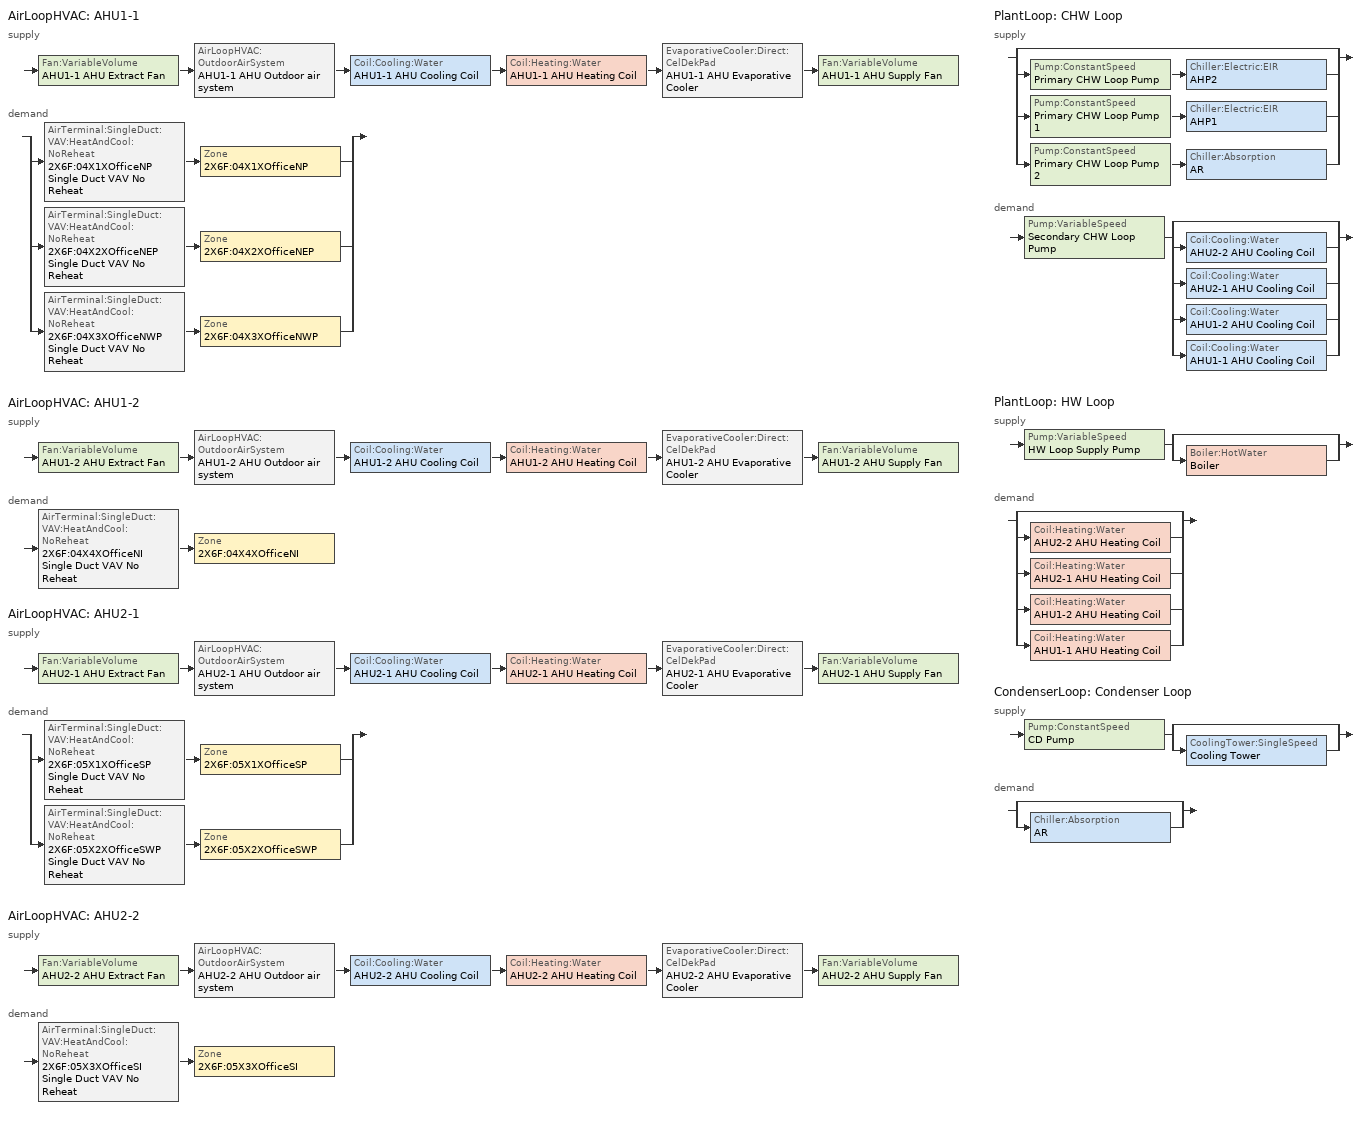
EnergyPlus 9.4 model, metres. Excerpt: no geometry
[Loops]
AirLoopHVAC 'AHU1-1'
 supply: Fan:VariableVolume 'AHU1-1 AHU Extract Fan' > AirLoopHVAC:OutdoorAirSystem 'AHU1-1 AHU Outdoor air system' > Coil:Cooling:Water 'AHU1-1 AHU Cooling Coil' > Coil:Heating:Water 'AHU1-1 AHU Heating Coil' > EvaporativeCooler:Direct:CelDekPad 'AHU1-1 AHU Evaporative Cooler' > Fan:VariableVolume 'AHU1-1 AHU Supply Fan'
 demand: split
  | AirTerminal:SingleDuct:VAV:HeatAndCool:NoReheat '2X6F:04X1XOfficeNP Single Duct VAV No Reheat' > Zone '2X6F:04X1XOfficeNP'
  | AirTerminal:SingleDuct:VAV:HeatAndCool:NoReheat '2X6F:04X2XOfficeNEP Single Duct VAV No Reheat' > Zone '2X6F:04X2XOfficeNEP'
  | AirTerminal:SingleDuct:VAV:HeatAndCool:NoReheat '2X6F:04X3XOfficeNWP Single Duct VAV No Reheat' > Zone '2X6F:04X3XOfficeNWP'
AirLoopHVAC 'AHU1-2'
 supply: Fan:VariableVolume 'AHU1-2 AHU Extract Fan' > AirLoopHVAC:OutdoorAirSystem 'AHU1-2 AHU Outdoor air system' > Coil:Cooling:Water 'AHU1-2 AHU Cooling Coil' > Coil:Heating:Water 'AHU1-2 AHU Heating Coil' > EvaporativeCooler:Direct:CelDekPad 'AHU1-2 AHU Evaporative Cooler' > Fan:VariableVolume 'AHU1-2 AHU Supply Fan'
 demand: AirTerminal:SingleDuct:VAV:HeatAndCool:NoReheat '2X6F:04X4XOfficeNI Single Duct VAV No Reheat' > Zone '2X6F:04X4XOfficeNI'
AirLoopHVAC 'AHU2-1'
 supply: Fan:VariableVolume 'AHU2-1 AHU Extract Fan' > AirLoopHVAC:OutdoorAirSystem 'AHU2-1 AHU Outdoor air system' > Coil:Cooling:Water 'AHU2-1 AHU Cooling Coil' > Coil:Heating:Water 'AHU2-1 AHU Heating Coil' > EvaporativeCooler:Direct:CelDekPad 'AHU2-1 AHU Evaporative Cooler' > Fan:VariableVolume 'AHU2-1 AHU Supply Fan'
 demand: split
  | AirTerminal:SingleDuct:VAV:HeatAndCool:NoReheat '2X6F:05X1XOfficeSP Single Duct VAV No Reheat' > Zone '2X6F:05X1XOfficeSP'
  | AirTerminal:SingleDuct:VAV:HeatAndCool:NoReheat '2X6F:05X2XOfficeSWP Single Duct VAV No Reheat' > Zone '2X6F:05X2XOfficeSWP'
AirLoopHVAC 'AHU2-2'
 supply: Fan:VariableVolume 'AHU2-2 AHU Extract Fan' > AirLoopHVAC:OutdoorAirSystem 'AHU2-2 AHU Outdoor air system' > Coil:Cooling:Water 'AHU2-2 AHU Cooling Coil' > Coil:Heating:Water 'AHU2-2 AHU Heating Coil' > EvaporativeCooler:Direct:CelDekPad 'AHU2-2 AHU Evaporative Cooler' > Fan:VariableVolume 'AHU2-2 AHU Supply Fan'
 demand: AirTerminal:SingleDuct:VAV:HeatAndCool:NoReheat '2X6F:05X3XOfficeSI Single Duct VAV No Reheat' > Zone '2X6F:05X3XOfficeSI'
PlantLoop 'CHW Loop'
 supply: split
  | bypass
  | Pump:ConstantSpeed 'Primary CHW Loop Pump' > Chiller:Electric:EIR 'AHP2'
  | Pump:ConstantSpeed 'Primary CHW Loop Pump 1' > Chiller:Electric:EIR 'AHP1'
  | Pump:ConstantSpeed 'Primary CHW Loop Pump 2' > Chiller:Absorption 'AR'
 demand: Pump:VariableSpeed 'Secondary CHW Loop Pump' > split
  | bypass
  | Coil:Cooling:Water 'AHU2-2 AHU Cooling Coil'
  | Coil:Cooling:Water 'AHU2-1 AHU Cooling Coil'
  | Coil:Cooling:Water 'AHU1-2 AHU Cooling Coil'
  | Coil:Cooling:Water 'AHU1-1 AHU Cooling Coil'
PlantLoop 'HW Loop'
 supply: Pump:VariableSpeed 'HW Loop Supply Pump' > split
  | bypass
  | Boiler:HotWater 'Boiler'
 demand: split
  | bypass
  | Coil:Heating:Water 'AHU2-2 AHU Heating Coil'
  | Coil:Heating:Water 'AHU2-1 AHU Heating Coil'
  | Coil:Heating:Water 'AHU1-2 AHU Heating Coil'
  | Coil:Heating:Water 'AHU1-1 AHU Heating Coil'
CondenserLoop 'Condenser Loop'
 supply: Pump:ConstantSpeed 'CD Pump' > split
  | bypass
  | CoolingTower:SingleSpeed 'Cooling Tower'
 demand: split
  | bypass
  | Chiller:Absorption 'AR'
[Sizing:System] Type of Load to Size On=Sensible; Central Heating Maximum System Air Flow Ratio=0.3; Preheat Design Temperature {C}=5; Preheat Design Humidity Ratio {kgWater/kgDryAir}=0.008; Precool Design Temperature {C}=11; Precool Design Humidity Ratio {kgWater/kgDryAir}=0.008; Central Cooling Design Supply Air Temperature {C}=12; Central Heating Design Supply Air Temperature {C}=16; Type of Zone Sum to Use=Noncoincident; 100% Outdoor Air in Cooling=No; 100% Outdoor Air in Heating=No; Central Cooling Design Supply Air Humidity Ratio {kgWater/kgDryAir}=0.008; Central Heating Design Supply Air Humidity Ratio {kgWater/kgDryAir}=0.008; Cooling Supply Air Flow Rate Method=Designday; Heating Supply Air Flow Rate Method=Designday; System Outdoor Air Method=ZoneSum; Zone Maximum Outdoor Air Fraction=1; Cooling Design Capacity Method=CoolingDesignCapacity; Cooling Design Capacity {W}=autosize; Heating Design Capacity Method=HeatingDesignCapacity; Heating Design Capacity {W}=autosize; Central Cooling Capacity Control Method=OnOff
Name | Design Outdoor Air Flow Rate {m3/s}
AHU1-1 | 0.4203
AHU1-2 | 0.4064
AHU2-1 | 0.3125
AHU2-2 | 0.3875
[AirLoopHVAC]
Name | Design Supply Air Flow Rate {m3/s}
AHU1-1 | 2.0767
AHU1-2 | 1.7256
AHU2-1 | 1.4183
AHU2-2 | 1.5917
[Fan:VariableVolume] Availability Schedule=On 24/7; Fan Total Efficiency=0.7; Fan Power Minimum Flow Rate Input Method=Fraction; Fan Power Minimum Flow Fraction=0.3; Fan Power Minimum Air Flow Rate {m3/s}=0; Motor Efficiency=0.9; Motor In Airstream Fraction=1; Fan Power Coefficient 1=0.350712; Fan Power Coefficient 2=0.308505; Fan Power Coefficient 3=-0.541374; Fan Power Coefficient 4=0.871988; Fan Power Coefficient 5=0
Name | Pressure Rise {Pa} | Maximum Flow Rate {m3/s}
AHU1-1 AHU Extract Fan | 348 | 2.0767
AHU1-1 AHU Supply Fan | 838 | 2.0767
AHU1-2 AHU Extract Fan | 367 | 1.7256
AHU1-2 AHU Supply Fan | 958 | 1.7256
AHU2-1 AHU Extract Fan | 360 | 1.4183
AHU2-1 AHU Supply Fan | 832 | 1.4183
AHU2-2 AHU Extract Fan | 378 | 1.5917
AHU2-2 AHU Supply Fan | 911 | 1.5917
[Controller:OutdoorAir] Economizer Control Type=NoEconomizer; Economizer Control Action Type=ModulateFlow; Lockout Type=NoLockout; Minimum Limit Type=FixedMinimum; High Humidity Control=No; High Humidity Outdoor Air Flow Ratio=1; Control High Indoor Humidity Based on Outdoor Humidity Ratio=Yes; Heat Recovery Bypass Control Type=BypassWhenWithinEconomizerLimits
Name | Minimum Outdoor Air Flow Rate {m3/s} | Maximum Outdoor Air Flow Rate {m3/s}
AHU1-1 AHU Outdoor Air Controller | 0.4203 | 0.4203
AHU1-2 AHU Outdoor Air Controller | 0.4064 | 0.4064
AHU2-1 AHU Outdoor Air Controller | 0.3125 | 0.3125
AHU2-2 AHU Outdoor Air Controller | 0.3875 | 0.3875
[Coil:Cooling:Water] Availability Schedule=Only summer; Design Inlet Water Temperature {C}=7; Type of Analysis=SimpleAnalysis; Heat Exchanger Configuration=CrossFlow
Name | Design Water Flow Rate {m3/s} | Design Air Flow Rate {m3/s} | Design Inlet Air Temperature {C} | Design Outlet Air Temperature {C} | Design Inlet Air Humidity Ratio {kgWater/kgDryAir} | Design Outlet Air Humidity Ratio {kgWater/kgDryAir}
AHU1-1 AHU Cooling Coil | 0.002117 | 2.0767 | 27.5 | 15.1 | 0.0121 | 0.0102
AHU1-2 AHU Cooling Coil | 0.001867 | 1.7256 | 27.8 | 14.9 | 0.0122 | 0.01
AHU2-1 AHU Cooling Coil | 0.001483 | 1.418 | 27.5 | 14.9 | 0.0121 | 0.0101
AHU2-2 AHU Cooling Coil | 0.001733 | 1.5917 | 27.8 | 15 | 0.0124 | 0.0101
[Coil:Heating:Water] Availability Schedule=Only winter; Performance Input Method=NominalCapacity; Rated Inlet Water Temperature {C}=50; Rated Outlet Water Temperature {C}=45; Rated Ratio for Air and Water Convection=0.5
Name | U-Factor Times Area Value {W/K} | Maximum Water Flow Rate {m3/s} | Rated Capacity {W} | Rated Inlet Air Temperature {C} | Rated Outlet Air Temperature {C}
AHU1-1 AHU Heating Coil | 1641.26 | 0.00175 | 36600 | 17.5 | 32.1
AHU1-2 AHU Heating Coil | 1182.48 | 0.00155 | 32400 | 11.9 | 27.5
AHU2-1 AHU Heating Coil | 1615 | 0.00155 | 32300 | 17.2 | 36.1
AHU2-2 AHU Heating Coil | 1063.83 | 0.00145 | 30000 | 11.1 | 26.8
[EvaporativeCooler:Direct:CelDekPad] Availability Schedule=Only winter; Direct Pad Area {m2}=0.4; Direct Pad Depth {m}=0.01; Recirculating Water Pump Power Consumption {W}=200
AHU1-1 AHU Evaporative Cooler; AHU1-2 AHU Evaporative Cooler; AHU2-1 AHU Evaporative Cooler; AHU2-2 AHU Evaporative Cooler
[Sizing:Plant]
Name | Loop Type | Design Loop Exit Temperature {C} | Loop Design Temperature Difference {deltaC}
CHW Loop | Cooling | 7 | 5
Condenser Loop | Condenser | 32 | 5
HW Loop | Heating | 80 | 10
[PlantLoop] Fluid Type=Water; Maximum Loop Flow Rate {m3/s}=0.05385; Minimum Loop Flow Rate {m3/s}=0; Plant Loop Volume {m3}=autocalculate; Load Distribution Scheme=SequentialLoad; Plant Loop Demand Calculation Scheme=SingleSetpoint; Pressure Simulation Type=None
Name | Plant Equipment Operation Scheme | Maximum Loop Temperature {C} | Minimum Loop Temperature {C} | Common Pipe Simulation
CHW Loop | CHW Loop Operation | 80 | 0 | TwoWayCommonPipe
HW Loop | HW Loop Operation | 100 | 10 | None
[PlantEquipmentOperationSchemes] Control Scheme 1 Schedule=On 24/7
Name | Control Scheme 1
CHW Loop Operation | CHW Loop Scheme 1
HW Loop Operation | HW Loop Scheme 1
[PlantEquipmentOperation:CoolingLoad] Load Range 1 Lower Limit {W}=0; Load Range 1 Upper Limit {W}=1e+15
Name | Range 1 Equipment List
CHW Loop Scheme 1 | CHW Loop Scheme 1 Range 1 Equipment List
Condenser Loop Scheme 1 | Condenser Loop Scheme 1 Range 1 Equipment List
[PlantEquipmentList]
CHW Loop Scheme 1 Range 1 Equipment List: AHP2, AHP1, AR
HW Loop Scheme 1 Range 1 Equipment List: Boiler
[Pump:VariableSpeed] Motor Efficiency=0.9; Fraction of Motor Inefficiencies to Fluid Stream=0; Coefficient 1 of the Part Load Performance Curve=0; Coefficient 2 of the Part Load Performance Curve=1; Coefficient 3 of the Part Load Performance Curve=0; Coefficient 4 of the Part Load Performance Curve=0; Design Minimum Flow Rate {m3/s}=0
Name | Design Maximum Flow Rate {m3/s} | Design Pump Head {Pa} | Design Power Consumption {W} | Pump Control Type
Secondary CHW Loop Pump | 0.05385 | 245000 | 33000 | Continuous
HW Loop Supply Pump | 0.0252 | 147000 | 7500 | Intermittent
[Pump:ConstantSpeed] Motor Efficiency=0.9; Fraction of Motor Inefficiencies to Fluid Stream=0; Pump Control Type=Intermittent
Name | Design Flow Rate {m3/s} | Design Pump Head {Pa} | Design Power Consumption {W}
Primary CHW Loop Pump; Primary CHW Loop Pump 1 | 0.014333 | 147000 | 3700
Primary CHW Loop Pump 2 | 0.0252 | 147000 | 7500
CD Pump | 0.041667 | 245000 | 18500
[Chiller:Electric:EIR] Reference Capacity {W}=300000; Reference COP {W/W}=5.5; Reference Leaving Chilled Water Temperature {C}=6.67; Reference Entering Condenser Fluid Temperature {C}=29.4; Reference Chilled Water Flow Rate {m3/s}=0.014333; Reference Condenser Fluid Flow Rate {m3/s}=autosize; Cooling Capacity Function of Temperature Curve=Air cooled CentCapFT; Electric Input to Cooling Output Ratio Function of Temperature Curve=Air cooled CentEIRFT; Electric Input to Cooling Output Ratio Function of Part Load Ratio Curve=Air cooled CentEIRFPLR; Minimum Part Load Ratio=0.1; Maximum Part Load Ratio=1; Optimum Part Load Ratio=1; Minimum Unloading Ratio=0.25; Condenser Type=AirCooled; Condenser Fan Power Ratio {W/W}=0.04; Fraction of Compressor Electric Consumption Rejected by Condenser=1; Leaving Chilled Water Lower Temperature Limit {C}=5; Chiller Flow Mode=NotModulated; Design Heat Recovery Water Flow Rate {m3/s}=0; Sizing Factor=1; Basin Heater Capacity {W/K}=0; Basin Heater Setpoint Temperature {C}=2; Basin Heater Operating Schedule=On 24/7; Condenser Heat Recovery Relative Capacity Fraction=1
AHP2; AHP1
[Chiller:Absorption]
AR: Nominal Capacity {W}=527000; Nominal Pumping Power {W}=5100; Minimum Part Load Ratio=0.15; Maximum Part Load Ratio=1; Optimum Part Load Ratio=0.65; Design Condenser Inlet Temperature {C}=35; Design Chilled Water Flow Rate {m3/s}=0.0252; Design Condenser Water Flow Rate {m3/s}=0.041667; Coefficient 1 of the Hot Water or Steam Use Part Load Ratio Curve=0.03303; Coefficient 2 of the Hot Water or Steam Use Part Load Ratio Curve=0.6852; Coefficient 3 of the Hot Water or Steam Use Part Load Ratio Curve=0.2818; Coefficient 1 of the Pump Electric Use Part Load Ratio Curve=1; Coefficient 2 of the Pump Electric Use Part Load Ratio Curve=0; Coefficient 3 of the Pump Electric Use Part Load Ratio Curve=0; Chilled Water Outlet Temperature Lower Limit {C}=5; Chiller Flow Mode=NotModulated; Sizing Factor=1
[CondenserLoop]
Condenser Loop: Fluid Type=Water; Condenser Equipment Operation Scheme=Condenser Loop Operation; Maximum Loop Temperature {C}=50; Minimum Loop Temperature {C}=5; Maximum Loop Flow Rate {m3/s}=0.041667; Minimum Loop Flow Rate {m3/s}=0; Condenser Loop Volume {m3}=autocalculate; Load Distribution Scheme=SequentialLoad; Pressure Simulation Type=None
[CondenserEquipmentOperationSchemes]
Condenser Loop Operation: Control Scheme 1=Condenser Loop Scheme 1; Control Scheme 1 Schedule=On 24/7
[CondenserEquipmentList]
Condenser Loop Scheme 1 Range 1 Equipment List: Cooling Tower
[CoolingTower:SingleSpeed]
Cooling Tower: Design Air Flow Rate {m3/s}=29.717; Design Fan Power {W}=7500; Free Convection Regime Air Flow Rate {m3/s}=autocalculate; Free Convection Regime Air Flow Rate Sizing Factor=0.1; Free Convection U-Factor Times Area Value Sizing Factor=0.1; Performance Input Method=NominalCapacity; Heat Rejection Capacity and Nominal Capacity Sizing Ratio=1.25; Nominal Capacity {W}=872100; Free Convection Capacity {W}=10000; Free Convection Nominal Capacity Sizing Factor=0.1; Design Inlet Air Dry-Bulb Temperature {C}=35; Design Inlet Air Wet-Bulb Temperature {C}=27; Design Approach Temperature {deltaC}=5; Design Range Temperature {deltaC}=5; Basin Heater Capacity {W/K}=0; Basin Heater Setpoint Temperature {C}=2; Basin Heater Operating Schedule=On 24/7; Evaporation Loss Mode=SaturatedExit; Evaporation Loss Factor {percent/K}=0.2; Drift Loss Percent {percent}=0; Blowdown Calculation Mode=ConcentrationRatio; Blowdown Concentration Ratio=3; Blowdown Makeup Water Usage Schedule=On 24/7; Capacity Control=FanCycling; Cell Control=MinimalCell; Cell Minimum  Water Flow Rate Fraction=0.33; Cell Maximum Water Flow Rate Fraction=2.5; Sizing Factor=1
[PlantEquipmentOperation:HeatingLoad]
HW Loop Scheme 1: Load Range 1 Lower Limit {W}=0; Load Range 1 Upper Limit {W}=1e+15; Range 1 Equipment List=HW Loop Scheme 1 Range 1 Equipment List
[Boiler:HotWater]
Boiler: Fuel Type=NaturalGas; Nominal Capacity {W}=346000; Nominal Thermal Efficiency=0.89; Efficiency Curve Temperature Evaluation Variable=LeavingBoiler; Normalized Boiler Efficiency Curve=CondensingBoilerEff; Design Water Flow Rate {m3/s}=autosize; Minimum Part Load Ratio=0; Maximum Part Load Ratio=1; Optimum Part Load Ratio=1; Water Outlet Upper Temperature Limit {C}=100; Boiler Flow Mode=NotModulated; Parasitic Electric Load {W}=4300; Sizing Factor=1
[ZoneControl:Thermostat] Control Type Schedule=Control type schedule: Always 4
Name | Zone or ZoneList | Control 1
2X6F:04X1XOfficeNP Thermostat | 2X6F:04X1XOfficeNP | 2X6F:04X1XOfficeNP Dual SP
2X6F:04X2XOfficeNEP Thermostat | 2X6F:04X2XOfficeNEP | 2X6F:04X2XOfficeNEP Dual SP
2X6F:04X3XOfficeNWP Thermostat | 2X6F:04X3XOfficeNWP | 2X6F:04X3XOfficeNWP Dual SP
2X6F:04X4XOfficeNI Thermostat | 2X6F:04X4XOfficeNI | 2X6F:04X4XOfficeNI Dual SP
2X6F:05X1XOfficeSP Thermostat | 2X6F:05X1XOfficeSP | 2X6F:05X1XOfficeSP Dual SP
2X6F:05X2XOfficeSWP Thermostat | 2X6F:05X2XOfficeSWP | 2X6F:05X2XOfficeSWP Dual SP
2X6F:05X3XOfficeSI Thermostat | 2X6F:05X3XOfficeSI | 2X6F:05X3XOfficeSI Dual SP
[ThermostatSetpoint:DualSetpoint] Heating Setpoint Temperature Schedule=Heating set point schedule; Cooling Setpoint Temperature Schedule=Cooling set point schedule
2X6F:04X1XOfficeNP Dual SP; 2X6F:04X2XOfficeNEP Dual SP; 2X6F:04X3XOfficeNWP Dual SP; 2X6F:04X4XOfficeNI Dual SP; 2X6F:05X1XOfficeSP Dual SP; 2X6F:05X2XOfficeSWP Dual SP; 2X6F:05X3XOfficeSI Dual SP
[Sizing:Zone] Zone Cooling Design Supply Air Temperature Input Method=SupplyAirTemperature; Zone Cooling Design Supply Air Temperature {C}=14; Zone Cooling Design Supply Air Temperature Difference {deltaC}=10; Zone Heating Design Supply Air Temperature Input Method=SupplyAirTemperature; Zone Heating Design Supply Air Temperature {C}=50; Zone Heating Design Supply Air Temperature Difference {deltaC}=10; Zone Cooling Design Supply Air Humidity Ratio {kgWater/kgDryAir}=0.009; Zone Heating Design Supply Air Humidity Ratio {kgWater/kgDryAir}=0.004; Zone Heating Sizing Factor=1.25; Zone Cooling Sizing Factor=1.15; Cooling Design Air Flow Method=DesignDay; Cooling Design Air Flow Rate {m3/s}=0; Cooling Minimum Air Flow per Zone Floor Area {m3/s-m2}=0.00076; Cooling Minimum Air Flow {m3/s}=0; Cooling Minimum Air Flow Fraction=0; Heating Design Air Flow Method=DesignDay; Heating Design Air Flow Rate {m3/s}=0; Heating Maximum Air Flow per Zone Floor Area {m3/s-m2}=0.00203; Heating Maximum Air Flow {m3/s}=0.14158; Heating Maximum Air Flow Fraction=0.3; Account for Dedicated Outdoor Air System=No; Dedicated Outdoor Air System Control Strategy=NeutralSupplyAir; Dedicated Outdoor Air Low Setpoint Temperature for Design {C}=autosize; Dedicated Outdoor Air High Setpoint Temperature for Design {C}=autosize
Name | Design Specification Outdoor Air Object | Design Specification Zone Air Distribution Object
2X6F:04X1XOfficeNP | 2X6F:04X1XOfficeNP Design Specification Outdoor Air Object | 2X6F:04X1XOfficeNP Design Specification Zone Air Distribution Object
2X6F:04X2XOfficeNEP | 2X6F:04X2XOfficeNEP Design Specification Outdoor Air Object | 2X6F:04X2XOfficeNEP Design Specification Zone Air Distribution Object
2X6F:04X3XOfficeNWP | 2X6F:04X3XOfficeNWP Design Specification Outdoor Air Object | 2X6F:04X3XOfficeNWP Design Specification Zone Air Distribution Object
2X6F:04X4XOfficeNI | 2X6F:04X4XOfficeNI Design Specification Outdoor Air Object | 2X6F:04X4XOfficeNI Design Specification Zone Air Distribution Object
2X6F:05X1XOfficeSP | 2X6F:05X1XOfficeSP Design Specification Outdoor Air Object | 2X6F:05X1XOfficeSP Design Specification Zone Air Distribution Object
2X6F:05X2XOfficeSWP | 2X6F:05X2XOfficeSWP Design Specification Outdoor Air Object | 2X6F:05X2XOfficeSWP Design Specification Zone Air Distribution Object
2X6F:05X3XOfficeSI | 2X6F:05X3XOfficeSI Design Specification Outdoor Air Object | 2X6F:05X3XOfficeSI Design Specification Zone Air Distribution Object
[DesignSpecification:OutdoorAir] Outdoor Air Method=Flow/Person; Outdoor Air Flow per Person {m3/s-person}=0.00944; Outdoor Air Flow per Zone Floor Area {m3/s-m2}=0; Outdoor Air Flow per Zone {m3/s}=0; Outdoor Air Flow Air Changes per Hour {1/hr}=0; Outdoor Air Schedule=On 24/7
2X6F:04X1XOfficeNP Design Specification Outdoor Air Object; 2X6F:04X2XOfficeNEP Design Specification Outdoor Air Object; 2X6F:04X3XOfficeNWP Design Specification Outdoor Air Object; 2X6F:04X4XOfficeNI Design Specification Outdoor Air Object; 2X6F:05X1XOfficeSP Design Specification Outdoor Air Object; 2X6F:05X2XOfficeSWP Design Specification Outdoor Air Object; 2X6F:05X3XOfficeSI Design Specification Outdoor Air Object
[DesignSpecification:ZoneAirDistribution] Zone Air Distribution Effectiveness in Cooling Mode=1; Zone Air Distribution Effectiveness in Heating Mode=1; Zone Secondary Recirculation Fraction=0
2X6F:04X1XOfficeNP Design Specification Zone Air Distribution Object; 2X6F:04X2XOfficeNEP Design Specification Zone Air Distribution Object; 2X6F:04X3XOfficeNWP Design Specification Zone Air Distribution Object; 2X6F:04X4XOfficeNI Design Specification Zone Air Distribution Object; 2X6F:05X1XOfficeSP Design Specification Zone Air Distribution Object; 2X6F:05X2XOfficeSWP Design Specification Zone Air Distribution Object; 2X6F:05X3XOfficeSI Design Specification Zone Air Distribution Object
[Zone equipment]
2X6F:04X1XOfficeNP: 2X6F:04X1XOfficeNP Single Duct VAV No Reheat
2X6F:04X2XOfficeNEP: 2X6F:04X2XOfficeNEP Single Duct VAV No Reheat
2X6F:04X3XOfficeNWP: 2X6F:04X3XOfficeNWP Single Duct VAV No Reheat
2X6F:04X4XOfficeNI: 2X6F:04X4XOfficeNI Single Duct VAV No Reheat
2X6F:05X1XOfficeSP: 2X6F:05X1XOfficeSP Single Duct VAV No Reheat
2X6F:05X2XOfficeSWP: 2X6F:05X2XOfficeSWP Single Duct VAV No Reheat
2X6F:05X3XOfficeSI: 2X6F:05X3XOfficeSI Single Duct VAV No Reheat
[AirTerminal:SingleDuct:VAV:HeatAndCool:NoReheat]
Name | Availability Schedule | Maximum Air Flow Rate {m3/s} | Constant Minimum Air Flow Fraction | System Availability schedule | Maximum air flow rate {m3/s} | Zone Minimum Air Flow Fraction
2X6F:04X1XOfficeNP Single Duct VAV No Reheat | HVAC schedule | 1.1531 | 0.2
2X6F:04X2XOfficeNEP Single Duct VAV No Reheat | HVAC schedule | 0.495 | 0.2
2X6F:04X3XOfficeNWP Single Duct VAV No Reheat | HVAC schedule | 0.4286 | 0.2
2X6F:04X4XOfficeNI Single Duct VAV No Reheat |  |  |  | HVAC schedule | 1.7256 | 0.2
2X6F:05X1XOfficeSP Single Duct VAV No Reheat | HVAC schedule | 0.9989 | 0.2
2X6F:05X2XOfficeSWP Single Duct VAV No Reheat | HVAC schedule | 0.4194 | 0.2
2X6F:05X3XOfficeSI Single Duct VAV No Reheat | HVAC schedule | 1.5917 | 0.2
[SetpointManager:Coldest] Control Variable=Temperature; Minimum Setpoint Temperature {C}=18; Maximum Setpoint Temperature {C}=34; Strategy=MinimumTemperature
Name | HVAC Air Loop | Setpoint Node or NodeList
AHU1-1 Setpoint Manager Heating | AHU1-1 | AHU1-1 Setpoint Manager Heating Node List
AHU1-2 Setpoint Manager Heating | AHU1-2 | AHU1-2 Setpoint Manager Heating Node List
AHU2-1 Setpoint Manager Heating | AHU2-1 | AHU2-1 Setpoint Manager Heating Node List
AHU2-2 Setpoint Manager Heating | AHU2-2 | AHU2-2 Setpoint Manager Heating Node List
[SetpointManager:WarmestTemperatureFlow] Control Variable=Temperature; Minimum Setpoint Temperature=14; Maximum Setpoint Temperature=26; Strategy=TemperatureFirst; Minimum Turndown Ratio=0.2
Name | HVAC Air Loop | Setpoint Node or NodeList
AHU1-1 Setpoint Manager Cooling | AHU1-1 | AHU1-1 Setpoint Manager Cooling Node List
AHU1-2 Setpoint Manager Cooling | AHU1-2 | AHU1-2 Setpoint Manager Cooling Node List
AHU2-1 Setpoint Manager Cooling | AHU2-1 | AHU2-1 Setpoint Manager Cooling Node List
AHU2-2 Setpoint Manager Cooling | AHU2-2 | AHU2-2 Setpoint Manager Cooling Node List
[Controller:WaterCoil] Control Variable=Temperature; Actuator Variable=Flow; Controller Convergence Tolerance {deltaC}=autosize; Minimum Actuated Flow {m3/s}=0
Name | Action | Maximum Actuated Flow {m3/s}
AHU1-1 AHU Cooling Coil Controller | Reverse | 0.002117
AHU1-1 AHU Heating Coil Controller | Normal | 0.00175
AHU1-2 AHU Cooling Coil Controller | Reverse | 0.001867
AHU1-2 AHU Heating Coil Controller; AHU2-1 AHU Heating Coil Controller | Normal | 0.00155
AHU2-1 AHU Cooling Coil Controller | Reverse | 0.001483
AHU2-2 AHU Cooling Coil Controller | Reverse | 0.001733
AHU2-2 AHU Heating Coil Controller | Normal | 0.00145
[Schedule:Compact]
On 24/7: Through: 12/31, For: AllDays, Until: 24:00, 1
Heating set point schedule: Through: 12/31, For: AllDays, Until: 24:00, 22
Cooling set point schedule: Through: 12/31, For: AllDays, Until: 24:00, 26
Control type schedule: Always 4: Through: 12/31, For: Weekdays, Until: 07:00, 0, Until: 21:00, 4, Until: 24:00, 0, For: Saturday, Until: 24:00, 0, For: Sunday Holidays, Until: 24:00, 0, For: SummerDesignDay AllOtherDays, Until: 07:00, 0, Until: 21:00, 4, Until: 24:00, 0
HVAC schedule: Through: 3/31, For: Weekdays, Until: 07:00, 0, Until: 21:00, 1, Until: 24:00, 0, For: Saturday, Until: 24:00, 0, For: Sunday Holidays, Until: 24:00, 0, For: SummerDesignDay AllOtherDays, Until: 07:00, 0, Until: 21:00, 1, Until: 24:00, 0, Through: 5/31, For: AllDays, Until: 24:00, 0, Through: 9/30, For: Weekdays, Until: 07:00, 0, Until: 21:00, 1, Until: 24:00, 0, For: Saturday, Until: 24:00, 0, For: Sunday Holidays, Until: 24:00, 0, For: SummerDesignDay AllOtherDays, Until: 07:00, 0, Until: 21:00, 1, Until: 24:00, 0, Through: 11/30, For: AllDays, Until: 24:00, 0, Through: 12/31, For: Weekdays, Until: 07:00, 0, Until: 21:00, 1, Until: 24:00, 0, For: Saturday, Until: 24:00, 0, For: Sunday Holidays, Until: 24:00, 0, For: SummerDesignDay AllOtherDays, Until: 07:00, 0, Until: 21:00, 1, Until: 24:00, 0
Only winter: Through: 3/31, For: AllDays, Until: 24:00, 1, Through: 11/30, For: AllDays, Until: 24:00, 0, Through: 12/31, For: AllDays, Until: 24:00, 1
Only summer: Through: 3/31, For: AllDays, Until: 24:00, 0, Through: 11/30, For: AllDays, Until: 24:00, 1, Through: 12/31, For: AllDays, Until: 24:00, 0
[Curve:Biquadratic]
Name | Coefficient1 Constant | Coefficient2 x | Coefficient3 x**2 | Coefficient4 y | Coefficient5 y**2 | Coefficient6 x*y | Minimum Value of x | Maximum Value of x | Minimum Value of y | Maximum Value of y
Air cooled CentCapFT | 0.257896 | 0.0389016 | -0.00021708 | 0.0468684 | -0.00094284 | -0.00034344 | 5 | 10 | 24 | 35
Air cooled CentEIRFT | 0.933884 | -0.058212 | 0.00450036 | 0.00243 | 0.000486 | -0.001215 | 5 | 10 | 24 | 35
CondensingBoilerEff | 1.12497 | 0.0149639 | -0.0259983 | 0 | -1.40464e-06 | -0.00153624 | 0.1 | 1 | 30 | 85
[Curve:Quadratic]
Air cooled CentEIRFPLR: Coefficient1 Constant=0.222903; Coefficient2 x=0.313387; Coefficient3 x**2=0.46371; Minimum Value of x=0; Maximum Value of x=1
